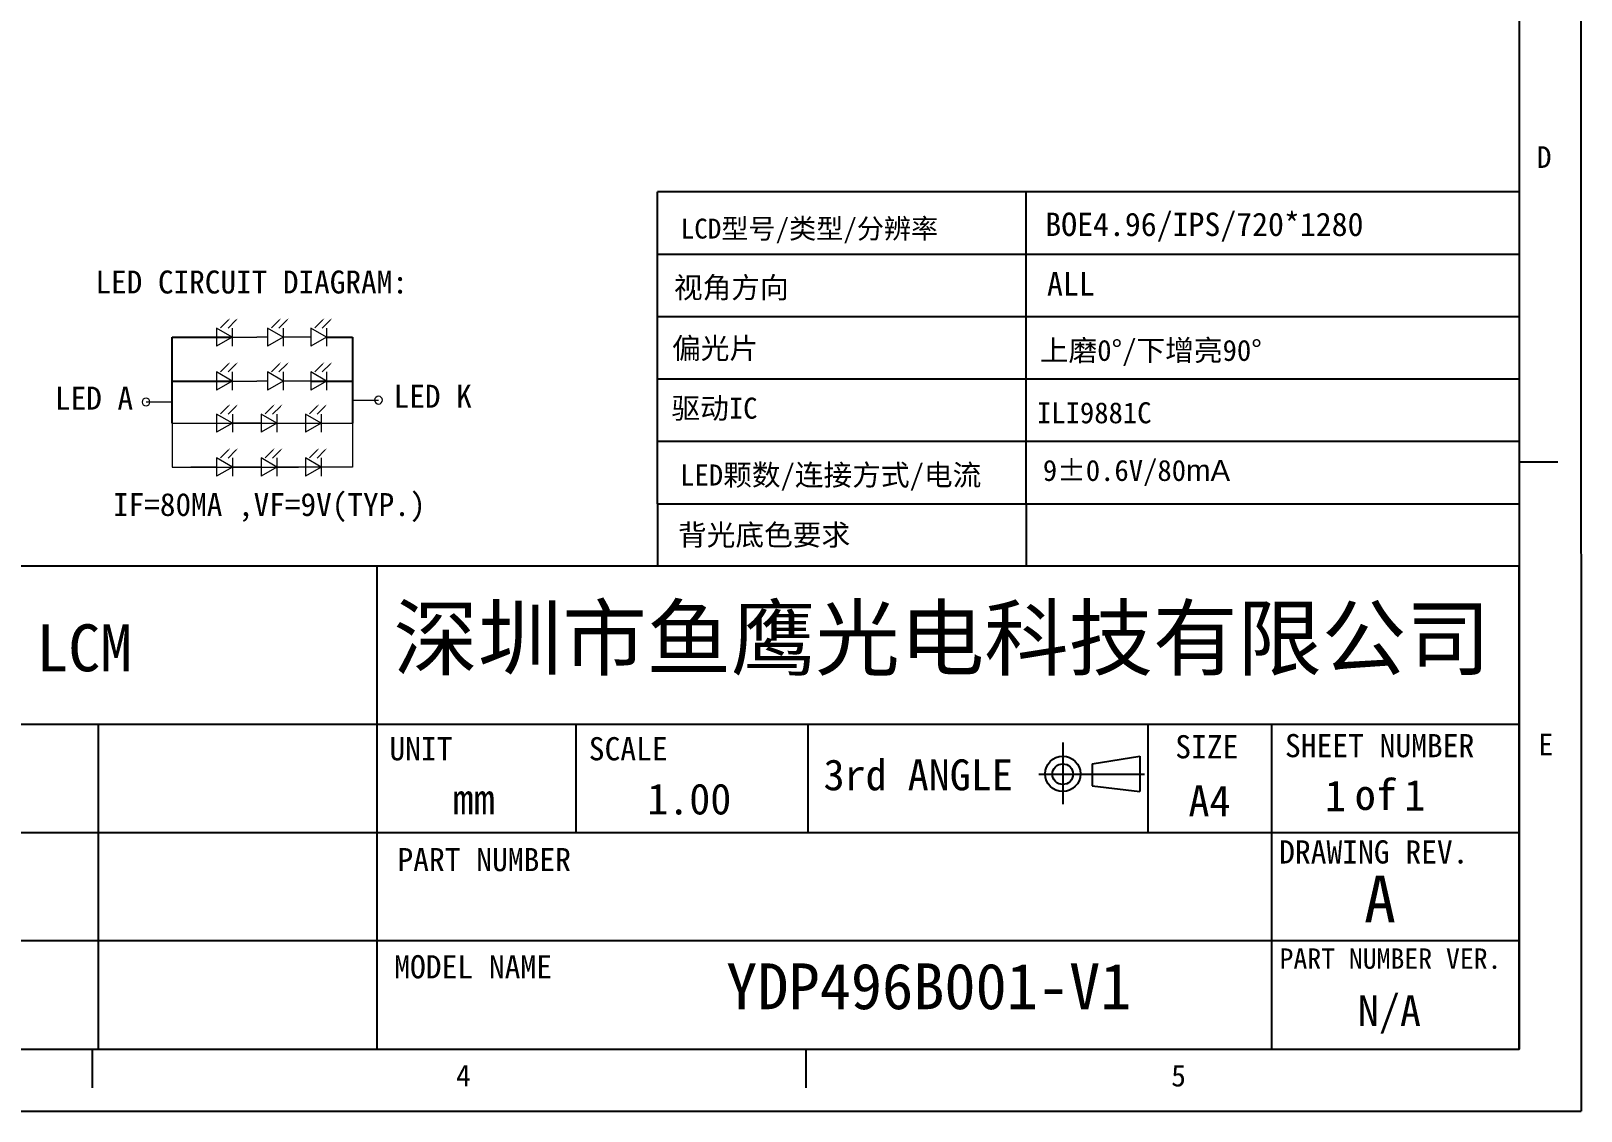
# Model space of a CAD drawing. Header units: millimetres. Extents: x 1909 to 2528, y -41 to 410.
# Drawn here: x 2268.1 to 2527.9, y -41.1 to 139.9 of the extents above; entities that cross this region are included whole.
import ezdxf
from ezdxf.enums import TextEntityAlignment as Align

# ---------------------------------------------------------------- set-up
doc = ezdxf.new("R2010")
doc.units = ezdxf.units.MM
doc.layers.add('DIM', color=3, linetype='Continuous')
doc.layers.add('标准图框', color=7, linetype='Continuous')
doc.styles.add('宋体', font='')
doc.styles.add('楷体', font='')
doc.styles.add('黑体', font='')
doc.styles.get('宋体').set_extended_font_data('SimSun')
doc.styles.get('楷体').set_extended_font_data('NSimSun')
doc.styles.get('黑体').set_extended_font_data('楷体_GB2312')

# ---------------------------------------------------------------- blocks, each defined once
blk = doc.blocks.new('THIRD-PROJ_BL0')
at = {"linetype": 'Continuous'}
blk.add_line((257.13, 38.11), (257.13, 34.11), dxfattribs=at)
at = {"color": 7, "linetype": 'Continuous'}
for p, q in [((259.04, 36.73), (262.11, 37.22)), ((262.11, 37.22), (262.11, 34.94)), ((259.04, 36.73), (259.04, 35.31)), ((255.59, 36.06), (262.41, 36.06)), ((259.04, 35.31), (262.11, 34.94))]:
    blk.add_line(p, q, dxfattribs=at)
for centre, radius in [((257.13, 36.08), 1.14), ((257.13, 36.06), 0.67)]:
    blk.add_circle(centre, radius, dxfattribs=at)

msp = doc.modelspace()

# ---------------------------------------------------------------- hatches: boundary and pattern name
at = {"layer": 'DIM', "lineweight": 0}
for points in [[(2301.0998, 91.4701), (2301.513, 91.7652), (2301.2179, 91.352)], [(2302.3773, 91.4559), (2302.7905, 91.751), (2302.4954, 91.3378)], [(2309.6254, 91.4701), (2310.0385, 91.7652), (2309.7434, 91.352)], [(2310.9029, 91.4559), (2311.316, 91.751), (2311.0209, 91.3378)], [(2316.8868, 91.4701), (2317.3, 91.7652), (2317.0049, 91.352)], [(2318.1643, 91.4559), (2318.5775, 91.751), (2318.2824, 91.3378)], [(2301.0998, 84.1051), (2301.513, 84.4002), (2301.2179, 83.9871)], [(2302.3773, 84.0909), (2302.7905, 84.386), (2302.4954, 83.9729)], [(2309.6254, 84.1051), (2310.0385, 84.4002), (2309.7434, 83.9871)], [(2310.9029, 84.0909), (2311.316, 84.386), (2311.0209, 83.9729)], [(2316.8868, 84.1051), (2317.3, 84.4002), (2317.0049, 83.9871)], [(2318.1643, 84.0909), (2318.5775, 84.386), (2318.2824, 83.9729)], [(2301.1151, 77.0542), (2301.5283, 77.3493), (2301.2332, 76.9362)], [(2302.3926, 77.04), (2302.8058, 77.3351), (2302.5107, 76.922)], [(2308.5631, 77.0542), (2308.9762, 77.3493), (2308.6811, 76.9362)], [(2309.8406, 77.04), (2310.2537, 77.3351), (2309.9586, 76.922)], [(2316.011, 77.0542), (2316.4241, 77.3493), (2316.129, 76.9362)], [(2317.2885, 77.04), (2317.7016, 77.3351), (2317.4065, 76.922)], [(2301.1151, 69.6892), (2301.5283, 69.9843), (2301.2332, 69.5712)], [(2302.3926, 69.675), (2302.8058, 69.9701), (2302.5107, 69.557)], [(2308.5631, 69.6892), (2308.9762, 69.9843), (2308.6811, 69.5712)], [(2309.8406, 69.675), (2310.2537, 69.9701), (2309.9586, 69.557)], [(2316.011, 69.6892), (2316.4241, 69.9843), (2316.129, 69.5712)], [(2317.2885, 69.675), (2317.7016, 69.9701), (2317.4065, 69.557)]]:
    msp.add_hatch(color=256, dxfattribs=at).paths.add_polyline_path(points, flags=0)

# ---------------------------------------------------------------- linework, layer by layer
at = {"color": 7, "linetype": 'Continuous'}
for p in [(2527.8627, 373.358), (1909.1878, -41.1126)]:
    msp.add_line(p, (2527.8628, -41.1125), dxfattribs=at)
at = {"linetype": 'Continuous'}
for p, q in [((2517.501, 362.9962), (2517.501, -30.7508)), ((2517.501, 67.686), (2523.9771, 67.686)), ((1919.5496, -30.7508), (2517.501, -30.7508)), ((2278.3515, -30.7508), (2278.3515, -37.2269)), ((2397.9522, -30.7508), (2397.9522, -37.2269))]:
    msp.add_line(p, q, dxfattribs=at)
at = {"color": 4, "linetype": 'Continuous'}
for p, q in [((2517.5008, 112.9062), (2373.0912, 112.9059)), ((2373.0913, 60.6513), (2373.0912, 112.906)), ((2434.9063, 60.6513), (2434.9062, 112.906)), ((2517.5008, 102.4551), (2373.0912, 102.4551)), ((2517.5008, 92.0041), (2373.0912, 92.0041)), ((2517.5008, 81.5532), (2373.0912, 81.5532)), ((2517.5008, 71.1023), (2373.0912, 71.1022)), ((2326.0674, 50.2004), (2326.0674, -30.7508)), ((2373.0913, 50.2002), (2373.0913, 50.2004)), ((2326.0674, 23.6485), (2186.1836, 23.6485)), ((2279.4395, -30.7508), (2279.4395, 23.6485)), ((2517.501, 23.6485), (2326.0674, 23.6485)), ((2359.4841, 5.5154), (2359.4841, 23.6485)), ((2398.3407, 5.5154), (2398.3407, 23.6485)), ((2455.3304, 5.5154), (2455.3304, 23.6486)), ((2476.054, -30.7508), (2476.0539, 23.6485)), ((2326.0674, 5.5154), (2186.1836, 5.5154)), ((2517.501, 5.5154), (2326.0674, 5.5154)), ((2326.0674, -12.6177), (2186.1836, -12.6177)), ((2517.501, -12.6177), (2326.0674, -12.6177))]:
    msp.add_line(p, q, dxfattribs=at)
at = {"color": 3, "linetype": 'ByBlock'}
for p, q in [((2291.787, 81.2246), (2291.787, 88.5895)), ((2291.787, 88.5895), (2301.8455, 88.5895)), ((2317.6325, 88.5895), (2321.9689, 88.5895)), ((2321.9689, 88.5895), (2321.9689, 74.1737)), ((2291.787, 74.1737), (2291.787, 81.2246)), ((2291.787, 81.2246), (2301.8455, 81.2246)), ((2314.9999, 81.2246), (2321.9689, 81.2246))]:
    msp.add_line(p, q, dxfattribs=at)
at = {"color": 4}
for p, q in [((2373.0913, 60.6513), (2373.0913, 50.2004)), ((2373.0913, 60.6513), (2517.501, 60.6513)), ((2434.9063, 60.6513), (2434.9063, 50.2004))]:
    msp.add_line(p, q, dxfattribs=at)
at = {"color": 4, "linetype": 'Continuous'}
msp.add_lwpolyline([(2186.1836, 2.8803), (2003.9868, 2.8803), (2003.9868, -30.7508), (2517.501, -30.7508), (2517.501, 50.2004), (2186.1836, 50.2003), (2186.1836, -30.7508)], dxfattribs=at)
at = {"layer": 'DIM', "lineweight": 0}
for p, q in [((2299.213, 90.1095), (2299.213, 87.0696)), ((2301.8455, 88.5895), (2299.213, 90.1095)), ((2301.8455, 88.5895), (2299.213, 87.0696)), ((2301.8455, 90.1095), (2301.8455, 87.0696)), ((2301.8455, 88.5895), (2305.9874, 88.5895)), ((2307.7385, 88.5895), (2305.9874, 88.5895)), ((2307.7385, 90.1095), (2307.7385, 87.0696)), ((2310.3711, 88.5895), (2307.7385, 90.1095)), ((2310.3711, 88.5895), (2307.7385, 87.0696)), ((2310.3711, 90.1095), (2310.3711, 87.0696)), ((2314.9999, 88.5895), (2310.3711, 88.5895)), ((2314.9999, 90.1095), (2314.9999, 87.0696)), ((2317.6325, 88.5895), (2314.9999, 90.1095)), ((2317.6325, 88.5895), (2314.9999, 87.0696)), ((2317.6325, 90.1095), (2317.6325, 87.0696)), ((2299.213, 82.7445), (2299.213, 79.7046)), ((2301.8455, 81.2246), (2299.213, 82.7445)), ((2301.8455, 81.2246), (2299.213, 79.7046)), ((2301.8455, 82.7445), (2301.8455, 79.7046)), ((2301.8455, 81.2246), (2305.9874, 81.2246)), ((2307.7385, 81.2246), (2305.9874, 81.2246)), ((2307.7385, 82.7445), (2307.7385, 79.7046)), ((2310.3711, 81.2246), (2307.7385, 82.7445)), ((2310.3711, 81.2246), (2307.7385, 79.7046)), ((2310.3711, 82.7445), (2310.3711, 79.7046)), ((2314.9999, 81.2246), (2310.3711, 81.2246)), ((2314.9999, 82.7445), (2314.9999, 79.7046)), ((2317.6325, 81.2246), (2314.9999, 82.7445)), ((2317.6325, 81.2246), (2314.9999, 79.7046)), ((2317.6325, 82.7445), (2317.6325, 79.7046)), ((2321.9689, 78.0209), (2326.3559, 78.0209)), ((2291.787, 77.6991), (2287.3999, 77.6991)), ((2299.2282, 75.6936), (2299.2282, 72.6537)), ((2301.8608, 74.1737), (2299.2282, 75.6936)), ((2301.8608, 75.6936), (2301.8608, 72.6537)), ((2306.6762, 75.6936), (2306.6762, 72.6537)), ((2309.3088, 74.1737), (2306.6762, 75.6936)), ((2309.3088, 75.6936), (2309.3088, 72.6537)), ((2316.7567, 74.1737), (2314.1241, 75.6936)), ((2314.1241, 75.6936), (2314.1241, 72.6537)), ((2316.7567, 75.6936), (2316.7567, 72.6537)), ((2291.787, 74.1737), (2291.787, 66.8087)), ((2291.787, 74.1737), (2321.9689, 74.1737)), ((2301.8608, 74.1737), (2299.2282, 72.6537)), ((2306.6762, 74.1737), (2301.8608, 74.1737)), ((2309.3088, 74.1737), (2306.6762, 72.6537)), ((2316.7567, 74.1737), (2314.1241, 72.6537)), ((2321.9689, 74.1737), (2321.9689, 66.8087)), ((2299.2282, 68.3286), (2299.2282, 65.2888)), ((2301.8608, 66.8087), (2299.2282, 68.3286)), ((2301.8608, 68.3286), (2301.8608, 65.2888)), ((2306.6762, 68.3286), (2306.6762, 65.2888)), ((2309.3088, 66.8087), (2306.6762, 68.3286)), ((2309.3088, 68.3286), (2309.3088, 65.2888)), ((2316.7567, 66.8087), (2314.1241, 68.3286)), ((2314.1241, 68.3286), (2314.1241, 65.2888)), ((2316.7567, 68.3286), (2316.7567, 65.2888)), ((2291.787, 66.8087), (2312.9365, 66.8087)), ((2299.2282, 66.8087), (2294.8893, 66.8087)), ((2301.8608, 66.8087), (2299.2282, 65.2888)), ((2306.6762, 66.8087), (2301.8608, 66.8087)), ((2309.3088, 66.8087), (2306.6762, 65.2888)), ((2321.9689, 66.8087), (2309.3088, 66.8087)), ((2316.7567, 66.8087), (2314.1241, 65.2888))]:
    msp.add_line(p, q, dxfattribs=at)
for points in [[(2301.1589, 91.4111), (2299.8656, 90.1178)], [(2302.4364, 91.3969), (2301.1431, 90.1036)], [(2309.6844, 91.4111), (2308.3911, 90.1178)], [(2310.9619, 91.3969), (2309.6686, 90.1036)], [(2316.9458, 91.4111), (2315.6526, 90.1178)], [(2318.2233, 91.3969), (2316.9301, 90.1036)], [(2301.1589, 84.0461), (2299.8656, 82.7528)], [(2302.4364, 84.0319), (2301.1431, 82.7386)], [(2309.6844, 84.0461), (2308.3911, 82.7528)], [(2310.9619, 84.0319), (2309.6686, 82.7386)], [(2316.9458, 84.0461), (2315.6526, 82.7528)], [(2318.2233, 84.0319), (2316.9301, 82.7386)], [(2301.1742, 76.9952), (2299.8809, 75.7019)], [(2302.4516, 76.981), (2301.1584, 75.6877)], [(2308.6221, 76.9952), (2307.3289, 75.7019)], [(2309.8996, 76.981), (2308.6063, 75.6877)], [(2316.07, 76.9952), (2314.7767, 75.7019)], [(2317.3475, 76.981), (2316.0542, 75.6877)], [(2301.1742, 69.6302), (2299.8809, 68.3369)], [(2302.4516, 69.616), (2301.1584, 68.3227)], [(2308.6221, 69.6302), (2307.3289, 68.3369)], [(2309.8996, 69.616), (2308.6063, 68.3227)], [(2316.07, 69.6302), (2314.7767, 68.3369)], [(2317.3475, 69.616), (2316.0542, 68.3227)]]:
    msp.add_lwpolyline(points, dxfattribs=at)
for centre, start, end in [((2287.3999, 77.6991), 0, 180), ((2326.3559, 78.0209), 360, 180), ((2326.3559, 78.0209), 180, 0), ((2287.3999, 77.6991), 180, 0)]:
    msp.add_arc(centre, 0.6515, start, end, dxfattribs=at)

# ---------------------------------------------------------------- block references
at = {"color": 4, "linetype": 'Continuous', "xscale": 2.590440652801708, "yscale": 2.590440652801708, "zscale": 2.590440652801708, "rotation": 3.391905906465226e-06}
msp.add_blockref('THIRD-PROJ_BL0', (1774.9409, -78.0744), dxfattribs=at)

# ---------------------------------------------------------------- texts
at = {"color": 4, "linetype": 'Continuous', "style": '宋体'}
for s, height, p in [('D', 3.6266, (2520.4597, 116.9385)), ('UNIT', 3.88566, (2328.1705, 17.6544)), ('SCALE', 3.88566, (2361.5872, 17.6544)), ('SIZE', 3.88566, (2459.8687, 17.9883)), ('SHEET NUMBER', 3.885661, (2478.2613, 18.1783)), ('E', 3.6266, (2520.7419, 18.4872)), ('3rd ANGLE', 5.18088, (2400.9312, 12.6391)), ('PART NUMBER', 3.885661, (2329.5231, -0.9186)), ('DRAWING REV.', 3.885661, (2477.2821, 0.365)), ('MODEL NAME', 3.88566, (2328.9877, -18.8823)), ('PART NUMBER VER.', 3.415823, (2477.351, -17.2735)), ('4', 3.6266, (2339.3501, -36.979)), ('5', 3.6266, (2459.1863, -36.9994))]:
    msp.add_text(s, height=height, rotation=0.000003, dxfattribs=at).set_placement(p)
at = {"color": 0, "linetype": 'Continuous', "style": '宋体'}
for s, height, rotation, p in [('LCD型号/类型/分辨率', 3.331193, 359.999884, (2398.5684, 105.102)), ('视角方向', 3.52507, 359.999884, (2385.469, 95.1254)), ('偏光片', 3.52507, 0.000127, (2382.7521, 84.9494)), ('驱动IC', 3.52507, 0.000127, (2382.6549, 74.9122)), ('LED颗数/连接方式/电流', 3.525072, 0.000127, (2402.1378, 63.7143)), ('背光底色要求', 3.52507, 0.000127, (2390.9666, 53.6703))]:
    msp.add_text(s, height=height, rotation=rotation, dxfattribs=at).set_placement(p, align=Align.CENTER)
at = {"color": 1, "linetype": 'Continuous', "style": '宋体'}
for s, height, p in [('LCM ', 7.86846, (2279.7094, 32.5775)), ('A', 7.8685, (2494.1764, -9.515))]:
    msp.add_text(s, height=height, rotation=0.000003, dxfattribs=at).set_placement(p, align=Align.CENTER)
at = {"color": 4, "linetype": 'Continuous', "style": '宋体'}
for s, height, p in [('1.00', 5.18088, (2378.425, 8.5879)), ('A4', 5.18088, (2465.6058, 8.2742)), ('1', 5.1809, (2486.7073, 9.1316)), ('of', 5.18088, (2493.4734, 9.3348)), ('1', 5.1809, (2500.0146, 9.2293)), ('mm', 5.18088, (2342.2884, 8.5879)), ('N/A', 5.18088, (2495.755, -26.8902))]:
    msp.add_text(s, height=height, rotation=0.000003, dxfattribs=at).set_placement(p, align=Align.CENTER)
at = {"color": 1, "attachment_point": 1, "rotation": 0.000003, "style": '宋体'}
for s, insert, char_height, width in [('BOE4.96/IPS/720*1280', (2438.09, 109.4463), 3.919104, 122.726313), ('ALL', (2438.3752, 99.4716), 3.9191, 122.726313), ('9%%P0.6V/80{\\fArial|b0|i0|c0|p32;mA}', (2437.6808, 68.0072), 3.527194, 44.920353)]:
    msp.add_mtext(s, dxfattribs=dict(at, insert=insert, char_height=char_height, width=width))
at = {"color": 2, "attachment_point": 1, "rotation": 0.000003}
for s, insert, char_height, width, style in [('深圳市鱼鹰光电科技有限公司', (2328.8601, 43.3377), 10.368, 203.952265, '黑体'), ('\\pxi3.0208,l0;YDP496B001-V1', (2361.4093, -16.3708), 7.68, 99.60676, '宋体')]:
    msp.add_mtext(s, dxfattribs=dict(at, insert=insert, char_height=char_height, width=width, style=style))
at = {"color": 1, "style": '宋体'}
for tag, p in [('上磨0°/下增亮90°', (2437.173, 84.5999)), ('ILI9881C', (2436.6959, 74.14))]:
    msp.add_attdef(tag, p, '', height=3.5272, rotation=0.000003, dxfattribs=at)
at = {"layer": '标准图框', "color": 4, "char_height": 3.84912, "width": 142.687055, "attachment_point": 1, "style": '楷体'}
for s, insert in [('{\\W1;LED CIRCUIT DIAGRAM:}', (2278.9106, 99.7439)), ('LED K', (2328.8917, 80.5998)), ('LED A', (2272.133, 80.278)), ('{\\W1;IF=80MA ,VF=9V(TYP.)}', (2281.8564, 62.4552))]:
    msp.add_mtext(s, dxfattribs=dict(at, insert=insert))

doc.saveas('drawing.dxf')
